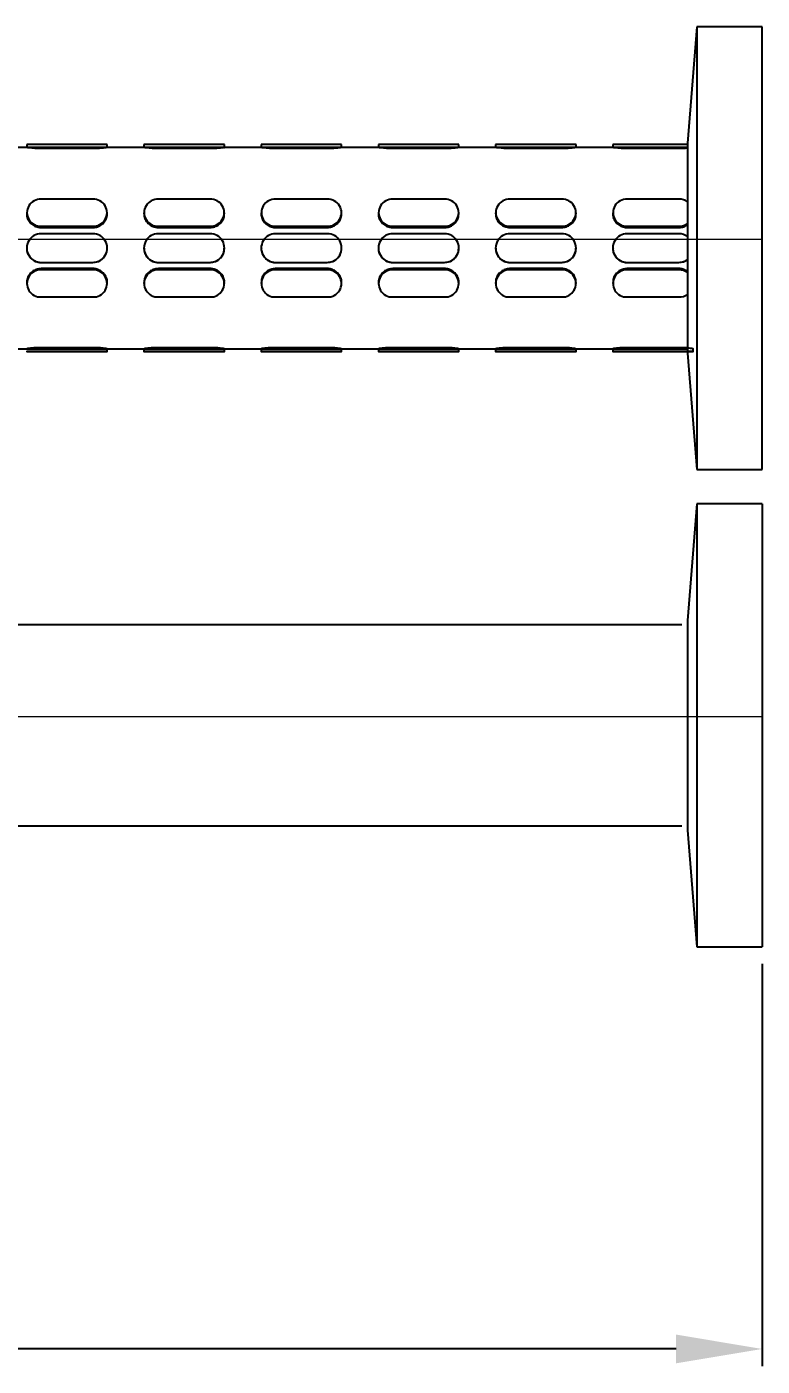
# Model space of a CAD drawing. Extents: x -1084 to 1049, y -151 to 450.
# Drawn here: x -842.1 to -799.4, y 372.2 to 449.8 of the extents above; entities that cross this region are included whole.
import ezdxf

# ---------------------------------------------------------------- set-up
doc = ezdxf.new("R2010")
doc.units = 0
doc.header["$LTSCALE"] = 23.1
doc.header["$MEASUREMENT"] = 0
doc.linetypes.add('CENTERX2', pattern=[20.32, 12.7, -2.54, 2.54, -2.54])
doc.layers.get('0').update_dxf_attribs({"linetype": 'CONTINUOUS'})
doc.layers.get('Defpoints').update_dxf_attribs({"linetype": 'CONTINUOUS'})
doc.layers.add('中心线层', color=1, linetype='CENTERX2', lineweight=25)
doc.dimstyles.get("Standard").update_dxf_attribs({"dimtxt": 2.5, "dimasz": 0.18, "dimexe": 0.18, "dimexo": 0.0625, "dimgap": 0.09, "dimtad": 0, "dimtih": 1, "dimtoh": 1, "dimdec": 4, "dimzin": 0, "dimdsep": 46, "dimtxsty": 'Standard', "dimcen": 0.09, "dimadec": 0, "dimazin": 0, "dimtp": 0.001, "dimtm": 0.001, "dimtfac": 0.6, "dimtdec": 4, "dimtofl": 0, "dimtmove": 0, "dimatfit": 0, "dimfxl": 0, "dimtolj": 1, "dimtzin": 0, "dimarcsym": 0})

# ---------------------------------------------------------------- blocks, each defined once
blk = doc.blocks.new('*D31')
at = {"color": 0, "lineweight": -2}
for p, q in [((-799.447, 395.521), (-799.447, 372.2)), ((-982.762, 389.022), (-982.762, 372.2)), ((-804.447, 373.2), (-977.762, 373.2))]:
    blk.add_line(p, q, dxfattribs=at)
at = {"color": 0}
for points in [[(-977.762, 374.034), (-977.762, 372.367), (-982.762, 373.2)], [(-804.447, 372.367), (-804.447, 374.034), (-799.447, 373.2)]]:
    blk.add_solid(points, dxfattribs=at)
at = {"layer": 'Defpoints', "color": 0}
for p in [(-799.447, 396.521), (-982.762, 390.022), (-982.762, 373.2)]:
    blk.add_point(p, dxfattribs=at)
at = {"color": 0, "insert": (-891.105, 375.789), "char_height": 5, "attachment_point": 5}
blk.add_mtext('\\A1;550', dxfattribs=at)

msp = doc.modelspace()

# ---------------------------------------------------------------- linework, layer by layer
at = {"color": 7, "linetype": 'Continuous', "lineweight": 25}
for p, q in [((-803.24197, 449.84922), (-803.7802, 443.0999)), ((-799.4473, 449.84922), (-803.24197, 449.84922)), ((-803.24197, 449.84922), (-803.24197, 424.18512)), ((-803.7802, 442.84992), (-844.25305, 442.84992)), ((-842.1097, 443.01657), (-842.1097, 442.84845)), ((-838.27675, 443.01707), (-841.27645, 443.01707)), ((-838.27675, 442.7906), (-841.27645, 442.7906)), ((-837.4435, 442.84845), (-837.4435, 443.01657)), ((-835.31038, 443.01657), (-835.31038, 442.84845)), ((-831.47743, 443.01707), (-834.47713, 443.01707)), ((-831.47743, 442.7906), (-834.47713, 442.7906)), ((-830.64418, 442.84845), (-830.64418, 443.01657)), ((-828.51106, 443.01657), (-828.51106, 442.84845)), ((-824.67811, 443.01707), (-827.67781, 443.01707)), ((-824.67811, 442.7906), (-827.67781, 442.7906)), ((-823.84486, 442.84845), (-823.84486, 443.01657)), ((-821.71174, 443.01657), (-821.71174, 442.84845)), ((-817.87879, 443.01707), (-820.87849, 443.01707)), ((-817.87879, 442.7906), (-820.87849, 442.7906)), ((-817.04554, 442.84845), (-817.04554, 443.01657)), ((-814.91242, 443.01657), (-814.91242, 442.84845)), ((-811.07947, 443.01707), (-814.07917, 443.01707)), ((-811.07947, 442.7906), (-814.07917, 442.7906)), ((-810.24622, 442.84845), (-810.24622, 443.01657)), ((-808.1131, 443.01657), (-808.1131, 442.84845)), ((-804.28015, 443.01707), (-807.27985, 443.01707)), ((-804.28015, 442.7906), (-807.27985, 442.7906)), ((-803.7802, 443.0999), (-803.7802, 430.93445)), ((-838.27675, 439.85531), (-841.27645, 439.85531)), ((-831.47743, 439.85531), (-834.47713, 439.85531)), ((-824.67811, 439.85531), (-827.67781, 439.85531)), ((-817.87879, 439.85531), (-820.87849, 439.85531)), ((-811.07947, 439.85531), (-814.07917, 439.85531)), ((-804.28015, 439.85531), (-807.27985, 439.85531)), ((-842.1097, 439.07248), (-842.1097, 439.01488)), ((-837.4435, 439.01488), (-837.4435, 439.07248)), ((-835.31038, 439.07248), (-835.31038, 439.01488)), ((-830.64418, 439.01488), (-830.64418, 439.07248)), ((-828.51106, 439.07248), (-828.51106, 439.01488)), ((-823.84486, 439.01488), (-823.84486, 439.07248)), ((-821.71174, 439.07248), (-821.71174, 439.01488)), ((-817.04554, 439.01488), (-817.04554, 439.07248)), ((-814.91242, 439.07248), (-814.91242, 439.01488)), ((-810.24622, 439.01488), (-810.24622, 439.07248)), ((-808.1131, 439.07248), (-808.1131, 439.01488)), ((-841.27645, 438.28965), (-838.27675, 438.28965)), ((-841.27645, 438.21206), (-838.27675, 438.21206)), ((-834.47713, 438.28965), (-831.47743, 438.28965)), ((-834.47713, 438.21206), (-831.47743, 438.21206)), ((-827.67781, 438.28965), (-824.67811, 438.28965)), ((-827.67781, 438.21206), (-824.67811, 438.21206)), ((-820.87849, 438.28965), (-817.87879, 438.28965)), ((-820.87849, 438.21206), (-817.87879, 438.21206)), ((-814.07917, 438.28965), (-811.07947, 438.28965)), ((-814.07917, 438.21206), (-811.07947, 438.21206)), ((-807.27985, 438.28965), (-804.28015, 438.28965)), ((-807.27985, 438.21206), (-804.28015, 438.21206)), ((-838.27675, 437.85403), (-841.27645, 437.85403)), ((-831.47743, 437.85403), (-834.47713, 437.85403)), ((-824.67811, 437.85403), (-827.67781, 437.85403)), ((-817.87879, 437.85403), (-820.87849, 437.85403)), ((-811.07947, 437.85403), (-814.07917, 437.85403)), ((-804.28015, 437.85403), (-807.27985, 437.85403)), ((-842.1097, 437.02078), (-842.1097, 437.02068)), ((-837.4435, 437.02068), (-837.4435, 437.02078)), ((-835.31038, 437.02078), (-835.31038, 437.02068)), ((-830.64418, 437.02068), (-830.64418, 437.02078)), ((-828.51106, 437.02078), (-828.51106, 437.02068)), ((-823.84486, 437.02068), (-823.84486, 437.02078)), ((-821.71174, 437.02078), (-821.71174, 437.02068)), ((-817.04554, 437.02068), (-817.04554, 437.02078)), ((-814.91242, 437.02078), (-814.91242, 437.02068)), ((-810.24622, 437.02068), (-810.24622, 437.02078)), ((-808.1131, 437.02078), (-808.1131, 437.02068)), ((-841.27645, 436.18753), (-838.27675, 436.18753)), ((-841.27645, 436.1874), (-838.27675, 436.1874)), ((-838.27675, 435.82915), (-841.27645, 435.82915)), ((-838.27675, 435.75182), (-841.27645, 435.75182)), ((-834.47713, 436.18753), (-831.47743, 436.18753)), ((-834.47713, 436.1874), (-831.47743, 436.1874)), ((-831.47743, 435.82915), (-834.47713, 435.82915)), ((-831.47743, 435.75182), (-834.47713, 435.75182)), ((-827.67781, 436.18753), (-824.67811, 436.18753)), ((-827.67781, 436.1874), (-824.67811, 436.1874)), ((-824.67811, 435.82915), (-827.67781, 435.82915)), ((-824.67811, 435.75182), (-827.67781, 435.75182)), ((-820.87849, 436.18753), (-817.87879, 436.18753)), ((-820.87849, 436.1874), (-817.87879, 436.1874)), ((-817.87879, 435.82915), (-820.87849, 435.82915)), ((-817.87879, 435.75182), (-820.87849, 435.75182)), ((-814.07917, 436.18753), (-811.07947, 436.18753)), ((-814.07917, 436.1874), (-811.07947, 436.1874)), ((-811.07947, 435.82915), (-814.07917, 435.82915)), ((-811.07947, 435.75182), (-814.07917, 435.75182)), ((-807.27985, 436.18753), (-804.28015, 436.18753)), ((-807.27985, 436.1874), (-804.28015, 436.1874)), ((-804.28015, 435.82915), (-807.27985, 435.82915)), ((-804.28015, 435.75182), (-807.27985, 435.75182)), ((-842.1097, 435.02605), (-842.1097, 434.96865)), ((-837.4435, 434.96865), (-837.4435, 435.02605)), ((-835.31038, 435.02605), (-835.31038, 434.96865)), ((-830.64418, 434.96865), (-830.64418, 435.02605)), ((-828.51106, 435.02605), (-828.51106, 434.96865)), ((-823.84486, 434.96865), (-823.84486, 435.02605)), ((-821.71174, 435.02605), (-821.71174, 434.96865)), ((-817.04554, 434.96865), (-817.04554, 435.02605)), ((-814.91242, 435.02605), (-814.91242, 434.96865)), ((-810.24622, 434.96865), (-810.24622, 435.02605)), ((-808.1131, 435.02605), (-808.1131, 434.96865)), ((-841.27645, 434.18548), (-838.27675, 434.18548)), ((-834.47713, 434.18548), (-831.47743, 434.18548)), ((-827.67781, 434.18548), (-824.67811, 434.18548)), ((-820.87849, 434.18548), (-817.87879, 434.18548)), ((-814.07917, 434.18548), (-811.07947, 434.18548)), ((-807.27985, 434.18548), (-804.28015, 434.18548)), ((-844.25345, 431.18442), (-803.7802, 431.18442)), ((-838.27675, 431.24475), (-841.27645, 431.24475)), ((-838.27675, 431.01828), (-841.27645, 431.01828)), ((-841.27645, 431.01727), (-838.27675, 431.01727)), ((-837.4435, 431.01777), (-837.4435, 431.1859)), ((-835.31038, 431.1859), (-835.31038, 431.01777)), ((-831.47743, 431.24475), (-834.47713, 431.24475)), ((-831.47743, 431.01828), (-834.47713, 431.01828)), ((-834.47713, 431.01727), (-831.47743, 431.01727)), ((-830.64418, 431.01777), (-830.64418, 431.1859)), ((-828.51106, 431.1859), (-828.51106, 431.01777)), ((-824.67811, 431.24475), (-827.67781, 431.24475)), ((-824.67811, 431.01828), (-827.67781, 431.01828)), ((-827.67781, 431.01727), (-824.67811, 431.01727)), ((-823.84486, 431.01777), (-823.84486, 431.1859)), ((-821.71174, 431.1859), (-821.71174, 431.01777)), ((-817.87879, 431.24475), (-820.87849, 431.24475)), ((-817.87879, 431.01828), (-820.87849, 431.01828)), ((-820.87849, 431.01727), (-817.87879, 431.01727)), ((-817.04554, 431.01777), (-817.04554, 431.1859)), ((-814.91242, 431.1859), (-814.91242, 431.01777)), ((-811.07947, 431.24475), (-814.07917, 431.24475)), ((-811.07947, 431.01828), (-814.07917, 431.01828)), ((-814.07917, 431.01727), (-811.07947, 431.01727)), ((-810.24622, 431.01777), (-810.24622, 431.1859)), ((-808.1131, 431.1859), (-808.1131, 431.01777)), ((-804.28015, 431.24475), (-807.27985, 431.24475)), ((-804.28015, 431.01828), (-807.27985, 431.01828)), ((-807.27985, 431.01727), (-804.28015, 431.01727)), ((-803.4469, 431.01777), (-803.4469, 431.1859)), ((-803.7802, 430.93445), (-803.24197, 424.18512)), ((-803.24197, 424.18512), (-799.4473, 424.18512)), ((-803.24197, 422.18532), (-803.7802, 415.436)), ((-799.4473, 422.18532), (-803.24197, 422.18532)), ((-803.24197, 422.18532), (-803.24197, 396.52122)), ((-799.4473, 422.18532), (-799.4473, 396.52122)), ((-803.7802, 415.436), (-803.7802, 403.27055)), ((-804.1135, 415.18602), (-969.097, 415.18602)), ((-969.097, 403.52052), (-804.1135, 403.52052)), ((-803.7802, 403.27055), (-803.24197, 396.52122)), ((-803.24197, 396.52122), (-799.4473, 396.52122))]:
    msp.add_line(p, q, dxfattribs=at)
msp.add_line((-799.4473, 424.18512), (-799.4473, 449.84922))
at = {"color": 7, "linetype": 'Continuous', "lineweight": 25, "flags": 128}
for points in [[(-841.27645, 431.01828), (-841.59532, 431.01824), (-841.86565, 431.01813), (-842.04627, 431.01797), (-842.1097, 431.01777), (-842.04627, 431.01758), (-841.86565, 431.01742), (-841.59532, 431.01731), (-841.27645, 431.01727)], [(-838.27675, 431.01727), (-837.95788, 431.01731), (-837.68756, 431.01742), (-837.50693, 431.01758), (-837.4435, 431.01777), (-837.50693, 431.01797), (-837.68756, 431.01813), (-837.95788, 431.01824), (-838.27675, 431.01828)], [(-834.47713, 431.01828), (-834.796, 431.01824), (-835.06633, 431.01813), (-835.24695, 431.01797), (-835.31038, 431.01777), (-835.24695, 431.01758), (-835.06633, 431.01742), (-834.796, 431.01731), (-834.47713, 431.01727)], [(-831.47743, 431.01727), (-831.15856, 431.01731), (-830.88824, 431.01742), (-830.70761, 431.01758), (-830.64418, 431.01777), (-830.70761, 431.01797), (-830.88824, 431.01813), (-831.15856, 431.01824), (-831.47743, 431.01828)], [(-827.67781, 431.01828), (-827.99668, 431.01824), (-828.26701, 431.01813), (-828.44763, 431.01797), (-828.51106, 431.01777), (-828.44763, 431.01758), (-828.26701, 431.01742), (-827.99668, 431.01731), (-827.67781, 431.01727)], [(-824.67811, 431.01727), (-824.35924, 431.01731), (-824.08892, 431.01742), (-823.90829, 431.01758), (-823.84486, 431.01777), (-823.90829, 431.01797), (-824.08892, 431.01813), (-824.35924, 431.01824), (-824.67811, 431.01828)], [(-820.87849, 431.01828), (-821.19736, 431.01824), (-821.46769, 431.01813), (-821.64831, 431.01797), (-821.71174, 431.01777), (-821.64831, 431.01758), (-821.46769, 431.01742), (-821.19736, 431.01731), (-820.87849, 431.01727)], [(-817.87879, 431.01727), (-817.55992, 431.01731), (-817.2896, 431.01742), (-817.10897, 431.01758), (-817.04554, 431.01777), (-817.10897, 431.01797), (-817.2896, 431.01813), (-817.55992, 431.01824), (-817.87879, 431.01828)], [(-814.07917, 431.01828), (-814.39804, 431.01824), (-814.66837, 431.01813), (-814.84899, 431.01797), (-814.91242, 431.01777), (-814.84899, 431.01758), (-814.66837, 431.01742), (-814.39804, 431.01731), (-814.07917, 431.01727)], [(-811.07947, 431.01727), (-810.7606, 431.01731), (-810.49028, 431.01742), (-810.30965, 431.01758), (-810.24622, 431.01777), (-810.30965, 431.01797), (-810.49028, 431.01813), (-810.7606, 431.01824), (-811.07947, 431.01828)], [(-807.27985, 431.01828), (-807.59872, 431.01824), (-807.86905, 431.01813), (-808.04967, 431.01797), (-808.1131, 431.01777), (-808.04967, 431.01758), (-807.86905, 431.01742), (-807.59872, 431.01731), (-807.27985, 431.01727)], [(-804.28015, 431.01727), (-803.96128, 431.01731), (-803.69096, 431.01742), (-803.51033, 431.01758), (-803.4469, 431.01777), (-803.51033, 431.01797), (-803.69096, 431.01813), (-803.96128, 431.01824), (-804.28015, 431.01828)]]:
    msp.add_lwpolyline(points, dxfattribs=at)
at = {"color": 7, "linetype": 'Continuous', "lineweight": 25}
for centre, radius, start, end in [((-841.48476, 96.61845), 346.39868, 89.9655443, 90.1033673), ((-838.06844, 96.61845), 346.39868, 89.8966327, 90.0344557), ((-834.68544, 96.61845), 346.39868, 89.9655443, 90.1033673), ((-831.26912, 96.61845), 346.39868, 89.8966327, 90.0344557), ((-827.88612, 96.61845), 346.39868, 89.9655443, 90.1033673), ((-824.4698, 96.61845), 346.39868, 89.8966327, 90.0344557), ((-821.0868, 96.61845), 346.39868, 89.9655443, 90.1033673), ((-817.67048, 96.61845), 346.39868, 89.8966327, 90.0344557), ((-814.28748, 96.61845), 346.39868, 89.9655443, 90.1033673), ((-810.87116, 96.61845), 346.39868, 89.8966327, 90.0344557), ((-807.48816, 96.61845), 346.39868, 89.9655443, 90.1033673), ((-804.07184, 96.61845), 346.39868, 89.9517619, 90.0344557), ((-841.3158, 439.07248), 0.78382, 87.1224149, 272.8775851), ((-838.2374, 439.07248), 0.78382, 267.1224149, 92.8775851), ((-834.51648, 439.07248), 0.78382, 87.1224149, 272.8775851), ((-831.43808, 439.07248), 0.78382, 267.1224149, 92.8775851), ((-827.71716, 439.07248), 0.78382, 87.1224149, 272.8775851), ((-824.63876, 439.07248), 0.78382, 267.1224149, 92.8775851), ((-820.91784, 439.07248), 0.78382, 87.1224149, 272.8775851), ((-817.83944, 439.07248), 0.78382, 267.1224149, 92.8775851), ((-814.11852, 439.07248), 0.78382, 87.1224149, 272.8775851), ((-811.04012, 439.07248), 0.78382, 267.1224149, 92.8775851), ((-807.3192, 439.07248), 0.78382, 87.1224149, 272.8775851), ((-804.2408, 439.07248), 0.78382, 54.0103532, 92.8775851), ((-804.2408, 439.07248), 0.78382, 267.1224149, 305.9896468), ((-841.27645, 437.02078), 0.83325, 89.9999917, 270.0000083), ((-838.27675, 437.02078), 0.83325, 269.9999917, 90.0000083), ((-834.47713, 437.02078), 0.83325, 89.9999917, 270.0000083), ((-831.47743, 437.02078), 0.83325, 269.9999917, 90.0000083), ((-827.67781, 437.02078), 0.83325, 89.9999917, 270.0000083), ((-824.67811, 437.02078), 0.83325, 269.9999917, 90.0000083), ((-820.87849, 437.02078), 0.83325, 89.9999917, 270.0000083), ((-817.87879, 437.02078), 0.83325, 269.9999917, 90.0000083), ((-814.07917, 437.02078), 0.83325, 89.9999917, 270.0000083), ((-811.07947, 437.02078), 0.83325, 269.9999917, 90.0000083), ((-807.27985, 437.02078), 0.83325, 89.9999917, 270.0000083), ((-804.28015, 437.02078), 0.83325, 53.130105, 90.0000083), ((-841.31554, 434.96865), 0.78415, 87.1425876, 272.8574124), ((-838.23766, 434.96865), 0.78415, 267.1425876, 92.8574124), ((-834.51622, 434.96865), 0.78415, 87.1425876, 272.8574124), ((-831.43834, 434.96865), 0.78415, 267.1425876, 92.8574124), ((-827.7169, 434.96865), 0.78415, 87.1425876, 272.8574124), ((-824.63902, 434.96865), 0.78415, 267.1425876, 92.8574124), ((-820.91758, 434.96865), 0.78415, 87.1425876, 272.8574124), ((-817.8397, 434.96865), 0.78415, 267.1425876, 92.8574124), ((-814.11826, 434.96865), 0.78415, 87.1425876, 272.8574124), ((-811.04038, 434.96865), 0.78415, 267.1425876, 92.8574124), ((-807.31894, 434.96865), 0.78415, 87.1425876, 272.8574124), ((-804.28015, 437.02078), 0.83325, 269.9999917, 306.869895), ((-804.24106, 434.96865), 0.78415, 54.0044244, 92.8574124), ((-804.24106, 434.96865), 0.78415, 267.1425876, 305.9955756)]:
    msp.add_arc(centre, radius, start, end, dxfattribs=at)
for points, knots in [([(-841.27645, 442.7906), (-841.36956, 442.79194), (-841.55576, 442.79462), (-841.80485, 442.81343), (-841.99196, 442.83382), (-842.09897, 442.84851), (-842.09904, 442.84844), (-842.09907, 442.84842)], [0, 0, 0, 0, 0.213920332, 0.42778752, 0.643031388, 0.859193559, 1, 1, 1, 1]), ([(-837.45373, 442.84848), (-837.45097, 442.84888), (-837.4396, 442.85056), (-837.51488, 442.83995), (-837.67244, 442.82091), (-837.90482, 442.80067), (-838.11919, 442.7914), (-838.24477, 442.79076), (-838.27675, 442.7906)], [0, 0, 0, 0, 0.068404622, 0.281336071, 0.49502032, 0.710604943, 0.926310452, 1, 1, 1, 1]), ([(-834.47713, 442.7906), (-834.57024, 442.79194), (-834.75644, 442.79462), (-835.00553, 442.81343), (-835.19264, 442.83382), (-835.29965, 442.84851), (-835.29972, 442.84844), (-835.29975, 442.84842)], [0, 0, 0, 0, 0.213920332, 0.42778752, 0.643031388, 0.859193559, 1, 1, 1, 1]), ([(-830.65441, 442.84848), (-830.65165, 442.84888), (-830.64028, 442.85056), (-830.71556, 442.83995), (-830.87312, 442.82091), (-831.1055, 442.80067), (-831.31987, 442.7914), (-831.44545, 442.79076), (-831.47743, 442.7906)], [0, 0, 0, 0, 0.068404622, 0.281336071, 0.49502032, 0.710604943, 0.926310452, 1, 1, 1, 1]), ([(-827.67781, 442.7906), (-827.77092, 442.79194), (-827.95712, 442.79462), (-828.20621, 442.81343), (-828.39332, 442.83382), (-828.50033, 442.84851), (-828.5004, 442.84844), (-828.50043, 442.84842)], [0, 0, 0, 0, 0.213920332, 0.42778752, 0.643031388, 0.859193559, 1, 1, 1, 1]), ([(-823.85509, 442.84848), (-823.85233, 442.84888), (-823.84096, 442.85056), (-823.91624, 442.83995), (-824.0738, 442.82091), (-824.30618, 442.80067), (-824.52055, 442.7914), (-824.64613, 442.79076), (-824.67811, 442.7906)], [0, 0, 0, 0, 0.068404622, 0.281336071, 0.49502032, 0.710604943, 0.926310452, 1, 1, 1, 1]), ([(-820.87849, 442.7906), (-820.9716, 442.79194), (-821.1578, 442.79462), (-821.40689, 442.81343), (-821.594, 442.83382), (-821.70101, 442.84851), (-821.70108, 442.84844), (-821.70111, 442.84842)], [0, 0, 0, 0, 0.213920332, 0.42778752, 0.643031388, 0.859193559, 1, 1, 1, 1]), ([(-817.05577, 442.84848), (-817.05301, 442.84888), (-817.04164, 442.85056), (-817.11692, 442.83995), (-817.27448, 442.82091), (-817.50686, 442.80067), (-817.72123, 442.7914), (-817.84681, 442.79076), (-817.87879, 442.7906)], [0, 0, 0, 0, 0.068404622, 0.281336071, 0.49502032, 0.710604943, 0.926310452, 1, 1, 1, 1]), ([(-814.07917, 442.7906), (-814.17228, 442.79194), (-814.35848, 442.79462), (-814.60757, 442.81343), (-814.79468, 442.83382), (-814.90169, 442.84851), (-814.90176, 442.84844), (-814.90179, 442.84842)], [0, 0, 0, 0, 0.213920332, 0.42778752, 0.643031388, 0.859193559, 1, 1, 1, 1]), ([(-810.25645, 442.84848), (-810.25369, 442.84888), (-810.24232, 442.85056), (-810.3176, 442.83995), (-810.47516, 442.82091), (-810.70754, 442.80067), (-810.92191, 442.7914), (-811.04749, 442.79076), (-811.07947, 442.7906)], [0, 0, 0, 0, 0.068404622, 0.281336071, 0.49502032, 0.710604943, 0.926310452, 1, 1, 1, 1]), ([(-807.27985, 442.7906), (-807.37296, 442.79194), (-807.55916, 442.79462), (-807.80825, 442.81343), (-807.99536, 442.83382), (-808.10237, 442.84851), (-808.10244, 442.84844), (-808.10247, 442.84842)], [0, 0, 0, 0, 0.213920332, 0.42778752, 0.643031388, 0.859193559, 1, 1, 1, 1]), ([(-803.7802, 442.81215), (-803.82234, 442.80854), (-803.94838, 442.79894), (-804.12259, 442.7914), (-804.24817, 442.79076), (-804.28015, 442.7906)], [0.58962791, 0.58962791, 0.58962791, 0.58962791, 0.710604943, 0.926310452, 1, 1, 1, 1]), ([(-842.09931, 439.01432), (-842.10219, 438.98567), (-842.11375, 438.87064), (-842.0384, 438.6681), (-841.88074, 438.44384), (-841.64839, 438.2817), (-841.43401, 438.21758), (-841.30843, 438.21318), (-841.27645, 438.21206)], [0, 0, 0, 0, 0.07049632, 0.28294968, 0.49615414, 0.71125472, 0.92647591, 1, 1, 1, 1]), ([(-838.27675, 438.21206), (-838.18364, 438.22109), (-837.99744, 438.23914), (-837.74837, 438.379), (-837.56118, 438.58327), (-837.45385, 438.80866), (-837.45388, 438.95639), (-837.4539, 439.01544)], [0, 0, 0, 0, 0.21324843, 0.42644388, 0.64101168, 0.85649491, 1, 1, 1, 1]), ([(-835.29999, 439.01432), (-835.30287, 438.98567), (-835.31443, 438.87064), (-835.23908, 438.6681), (-835.08142, 438.44384), (-834.84907, 438.2817), (-834.63469, 438.21758), (-834.50911, 438.21318), (-834.47713, 438.21206)], [0, 0, 0, 0, 0.07049632, 0.28294968, 0.49615414, 0.71125472, 0.92647591, 1, 1, 1, 1]), ([(-831.47743, 438.21206), (-831.38432, 438.22109), (-831.19812, 438.23914), (-830.94905, 438.379), (-830.76186, 438.58327), (-830.65453, 438.80866), (-830.65456, 438.95639), (-830.65458, 439.01544)], [0, 0, 0, 0, 0.21324843, 0.42644388, 0.64101168, 0.85649491, 1, 1, 1, 1]), ([(-828.50067, 439.01432), (-828.50355, 438.98567), (-828.51511, 438.87064), (-828.43976, 438.6681), (-828.2821, 438.44384), (-828.04975, 438.2817), (-827.83537, 438.21758), (-827.70979, 438.21318), (-827.67781, 438.21206)], [0, 0, 0, 0, 0.07049632, 0.28294968, 0.49615414, 0.71125472, 0.92647591, 1, 1, 1, 1]), ([(-824.67811, 438.21206), (-824.585, 438.22109), (-824.3988, 438.23914), (-824.14973, 438.379), (-823.96254, 438.58327), (-823.85521, 438.80866), (-823.85524, 438.95639), (-823.85526, 439.01544)], [0, 0, 0, 0, 0.21324843, 0.42644388, 0.64101168, 0.85649491, 1, 1, 1, 1]), ([(-821.70135, 439.01432), (-821.70423, 438.98567), (-821.71579, 438.87064), (-821.64044, 438.6681), (-821.48278, 438.44384), (-821.25043, 438.2817), (-821.03605, 438.21758), (-820.91047, 438.21318), (-820.87849, 438.21206)], [0, 0, 0, 0, 0.07049632, 0.28294968, 0.49615414, 0.71125472, 0.92647591, 1, 1, 1, 1]), ([(-817.87879, 438.21206), (-817.78568, 438.22109), (-817.59948, 438.23914), (-817.35041, 438.379), (-817.16322, 438.58327), (-817.05589, 438.80866), (-817.05592, 438.95639), (-817.05594, 439.01544)], [0, 0, 0, 0, 0.21324843, 0.42644388, 0.64101168, 0.85649491, 1, 1, 1, 1]), ([(-814.90203, 439.01432), (-814.90491, 438.98567), (-814.91647, 438.87064), (-814.84112, 438.6681), (-814.68346, 438.44384), (-814.45111, 438.2817), (-814.23673, 438.21758), (-814.11115, 438.21318), (-814.07917, 438.21206)], [0, 0, 0, 0, 0.07049632, 0.28294968, 0.49615414, 0.71125472, 0.92647591, 1, 1, 1, 1]), ([(-811.07947, 438.21206), (-810.98636, 438.22109), (-810.80016, 438.23914), (-810.55109, 438.379), (-810.3639, 438.58327), (-810.25657, 438.80866), (-810.2566, 438.95639), (-810.25662, 439.01544)], [0, 0, 0, 0, 0.21324843, 0.42644388, 0.64101168, 0.85649491, 1, 1, 1, 1]), ([(-808.10271, 439.01432), (-808.10559, 438.98567), (-808.11715, 438.87064), (-808.0418, 438.6681), (-807.88414, 438.44384), (-807.65179, 438.2817), (-807.43741, 438.21758), (-807.31183, 438.21318), (-807.27985, 438.21206)], [0, 0, 0, 0, 0.07049632, 0.28294968, 0.49615414, 0.71125472, 0.92647591, 1, 1, 1, 1]), ([(-804.28015, 438.21206), (-804.18704, 438.22109), (-804.00826, 438.23842), (-803.84838, 438.32489), (-803.7802, 438.37581)], [0, 0, 0, 0, 0.213248427, 0.409440025, 0.409440025, 0.409440025, 0.409440025]), ([(-842.09931, 437.02009), (-842.10219, 436.98943), (-842.11375, 436.86641), (-842.0384, 436.65473), (-841.88074, 436.42301), (-841.64839, 436.25784), (-841.43401, 436.19298), (-841.30843, 436.18853), (-841.27645, 436.1874)], [0, 0, 0, 0, 0.07049632, 0.28294968, 0.49615414, 0.71125472, 0.92647591, 1, 1, 1, 1]), ([(-838.27675, 436.1874), (-838.18364, 436.19651), (-837.99744, 436.21475), (-837.74837, 436.35674), (-837.56118, 436.56668), (-837.45385, 436.80118), (-837.45388, 436.95842), (-837.4539, 437.02128)], [0, 0, 0, 0, 0.21324843, 0.42644388, 0.64101168, 0.85649491, 1, 1, 1, 1]), ([(-835.29999, 437.02009), (-835.30287, 436.98943), (-835.31443, 436.86641), (-835.23908, 436.65473), (-835.08142, 436.42301), (-834.84907, 436.25784), (-834.63469, 436.19298), (-834.50911, 436.18853), (-834.47713, 436.1874)], [0, 0, 0, 0, 0.07049632, 0.28294968, 0.49615414, 0.71125472, 0.92647591, 1, 1, 1, 1]), ([(-831.47743, 436.1874), (-831.38432, 436.19651), (-831.19812, 436.21475), (-830.94905, 436.35674), (-830.76186, 436.56668), (-830.65453, 436.80118), (-830.65456, 436.95842), (-830.65458, 437.02128)], [0, 0, 0, 0, 0.21324843, 0.42644388, 0.64101168, 0.85649491, 1, 1, 1, 1]), ([(-828.50067, 437.02009), (-828.50355, 436.98943), (-828.51511, 436.86641), (-828.43976, 436.65473), (-828.2821, 436.42301), (-828.04975, 436.25784), (-827.83537, 436.19298), (-827.70979, 436.18853), (-827.67781, 436.1874)], [0, 0, 0, 0, 0.07049632, 0.28294968, 0.49615414, 0.71125472, 0.92647591, 1, 1, 1, 1]), ([(-824.67811, 436.1874), (-824.585, 436.19651), (-824.3988, 436.21475), (-824.14973, 436.35674), (-823.96254, 436.56668), (-823.85521, 436.80118), (-823.85524, 436.95842), (-823.85526, 437.02128)], [0, 0, 0, 0, 0.21324843, 0.42644388, 0.64101168, 0.85649491, 1, 1, 1, 1]), ([(-821.70135, 437.02009), (-821.70423, 436.98943), (-821.71579, 436.86641), (-821.64044, 436.65473), (-821.48278, 436.42301), (-821.25043, 436.25784), (-821.03605, 436.19298), (-820.91047, 436.18853), (-820.87849, 436.1874)], [0, 0, 0, 0, 0.07049632, 0.28294968, 0.49615414, 0.71125472, 0.92647591, 1, 1, 1, 1]), ([(-817.87879, 436.1874), (-817.78568, 436.19651), (-817.59948, 436.21475), (-817.35041, 436.35674), (-817.16322, 436.56668), (-817.05589, 436.80118), (-817.05592, 436.95842), (-817.05594, 437.02128)], [0, 0, 0, 0, 0.21324843, 0.42644388, 0.64101168, 0.85649491, 1, 1, 1, 1]), ([(-814.90203, 437.02009), (-814.90491, 436.98943), (-814.91647, 436.86641), (-814.84112, 436.65473), (-814.68346, 436.42301), (-814.45111, 436.25784), (-814.23673, 436.19298), (-814.11115, 436.18853), (-814.07917, 436.1874)], [0, 0, 0, 0, 0.07049632, 0.28294968, 0.49615414, 0.71125472, 0.92647591, 1, 1, 1, 1]), ([(-811.07947, 436.1874), (-810.98636, 436.19651), (-810.80016, 436.21475), (-810.55109, 436.35674), (-810.3639, 436.56668), (-810.25657, 436.80118), (-810.2566, 436.95842), (-810.25662, 437.02128)], [0, 0, 0, 0, 0.21324843, 0.42644388, 0.64101168, 0.85649491, 1, 1, 1, 1]), ([(-808.10271, 437.02009), (-808.10559, 436.98943), (-808.11715, 436.86641), (-808.0418, 436.65473), (-807.88414, 436.42301), (-807.65179, 436.25784), (-807.43741, 436.19298), (-807.31183, 436.18853), (-807.27985, 436.1874)], [0, 0, 0, 0, 0.07049632, 0.28294968, 0.49615414, 0.71125472, 0.92647591, 1, 1, 1, 1]), ([(-841.27645, 435.82915), (-841.36956, 435.82012), (-841.55577, 435.80206), (-841.80484, 435.66217), (-841.99202, 435.45784), (-842.09936, 435.23237), (-842.09932, 435.08458), (-842.09931, 435.02549)], [0, 0, 0, 0, 0.21324843, 0.42644388, 0.64101168, 0.85649491, 1, 1, 1, 1]), ([(-837.4539, 435.02661), (-837.45102, 435.05528), (-837.43946, 435.17036), (-837.5148, 435.37298), (-837.67246, 435.59731), (-837.90482, 435.75949), (-838.11919, 435.82363), (-838.24477, 435.82803), (-838.27675, 435.82915)], [0, 0, 0, 0, 0.07049632, 0.28294968, 0.49615414, 0.71125472, 0.92647591, 1, 1, 1, 1]), ([(-834.47713, 435.82915), (-834.57024, 435.82012), (-834.75645, 435.80206), (-835.00552, 435.66217), (-835.1927, 435.45784), (-835.30004, 435.23237), (-835.3, 435.08458), (-835.29999, 435.02549)], [0, 0, 0, 0, 0.21324843, 0.42644388, 0.64101168, 0.85649491, 1, 1, 1, 1]), ([(-830.65458, 435.02661), (-830.6517, 435.05528), (-830.64014, 435.17036), (-830.71548, 435.37298), (-830.87314, 435.59731), (-831.1055, 435.75949), (-831.31987, 435.82363), (-831.44545, 435.82803), (-831.47743, 435.82915)], [0, 0, 0, 0, 0.07049632, 0.28294968, 0.49615414, 0.71125472, 0.92647591, 1, 1, 1, 1]), ([(-827.67781, 435.82915), (-827.77092, 435.82012), (-827.95713, 435.80206), (-828.2062, 435.66217), (-828.39338, 435.45784), (-828.50072, 435.23237), (-828.50068, 435.08458), (-828.50067, 435.02549)], [0, 0, 0, 0, 0.21324843, 0.42644388, 0.64101168, 0.85649491, 1, 1, 1, 1]), ([(-823.85526, 435.02661), (-823.85238, 435.05528), (-823.84082, 435.17036), (-823.91616, 435.37298), (-824.07382, 435.59731), (-824.30618, 435.75949), (-824.52055, 435.82363), (-824.64613, 435.82803), (-824.67811, 435.82915)], [0, 0, 0, 0, 0.07049632, 0.28294968, 0.49615414, 0.71125472, 0.92647591, 1, 1, 1, 1]), ([(-820.87849, 435.82915), (-820.9716, 435.82012), (-821.15781, 435.80206), (-821.40688, 435.66217), (-821.59406, 435.45784), (-821.7014, 435.23237), (-821.70136, 435.08458), (-821.70135, 435.02549)], [0, 0, 0, 0, 0.21324843, 0.42644388, 0.64101168, 0.85649491, 1, 1, 1, 1]), ([(-817.05594, 435.02661), (-817.05306, 435.05528), (-817.0415, 435.17036), (-817.11684, 435.37298), (-817.2745, 435.59731), (-817.50686, 435.75949), (-817.72123, 435.82363), (-817.84681, 435.82803), (-817.87879, 435.82915)], [0, 0, 0, 0, 0.07049632, 0.28294968, 0.49615414, 0.71125472, 0.92647591, 1, 1, 1, 1]), ([(-814.07917, 435.82915), (-814.17228, 435.82012), (-814.35849, 435.80206), (-814.60756, 435.66217), (-814.79474, 435.45784), (-814.90208, 435.23237), (-814.90204, 435.08458), (-814.90203, 435.02549)], [0, 0, 0, 0, 0.21324843, 0.42644388, 0.64101168, 0.85649491, 1, 1, 1, 1]), ([(-810.25662, 435.02661), (-810.25374, 435.05528), (-810.24218, 435.17036), (-810.31752, 435.37298), (-810.47518, 435.59731), (-810.70754, 435.75949), (-810.92191, 435.82363), (-811.04749, 435.82803), (-811.07947, 435.82915)], [0, 0, 0, 0, 0.07049632, 0.28294968, 0.49615414, 0.71125472, 0.92647591, 1, 1, 1, 1]), ([(-807.27985, 435.82915), (-807.37296, 435.82012), (-807.55917, 435.80206), (-807.80824, 435.66217), (-807.99542, 435.45784), (-808.10276, 435.23237), (-808.10272, 435.08458), (-808.10271, 435.02549)], [0, 0, 0, 0, 0.21324843, 0.42644388, 0.64101168, 0.85649491, 1, 1, 1, 1]), ([(-804.28015, 436.1874), (-804.18704, 436.19651), (-804.00826, 436.21402), (-803.84838, 436.3018), (-803.7802, 436.35383)], [0, 0, 0, 0, 0.213248427, 0.409440025, 0.409440025, 0.409440025, 0.409440025]), ([(-803.7802, 435.66519), (-803.82234, 435.69604), (-803.94838, 435.77151), (-804.12259, 435.82363), (-804.24817, 435.82803), (-804.28015, 435.82915)], [0.59054382, 0.59054382, 0.59054382, 0.59054382, 0.711254718, 0.926475906, 1, 1, 1, 1]), ([(-841.27645, 431.24475), (-841.36957, 431.2434), (-841.55577, 431.24069), (-841.80483, 431.22172), (-841.99206, 431.20105), (-842.09964, 431.18601), (-842.09952, 431.18591), (-842.09947, 431.18587)], [0, 0, 0, 0, 0.21277068, 0.42548851, 0.63957562, 0.85457609, 1, 1, 1, 1]), ([(-837.45413, 431.18593), (-837.45109, 431.18552), (-837.43925, 431.18392), (-837.5147, 431.19481), (-837.67249, 431.21417), (-837.90481, 431.23459), (-838.11919, 431.24394), (-838.24477, 431.24459), (-838.27675, 431.24475)], [0, 0, 0, 0, 0.0734066, 0.28519476, 0.49773169, 0.71215878, 0.92670611, 1, 1, 1, 1]), ([(-834.47713, 431.24475), (-834.57025, 431.2434), (-834.75645, 431.24069), (-835.00551, 431.22172), (-835.19274, 431.20105), (-835.30032, 431.18601), (-835.3002, 431.18591), (-835.30015, 431.18587)], [0, 0, 0, 0, 0.21277068, 0.42548851, 0.63957562, 0.85457609, 1, 1, 1, 1]), ([(-830.65481, 431.18593), (-830.65177, 431.18552), (-830.63993, 431.18392), (-830.71538, 431.19481), (-830.87317, 431.21417), (-831.10549, 431.23459), (-831.31987, 431.24394), (-831.44545, 431.24459), (-831.47743, 431.24475)], [0, 0, 0, 0, 0.0734066, 0.28519476, 0.49773169, 0.71215878, 0.92670611, 1, 1, 1, 1]), ([(-827.67781, 431.24475), (-827.77093, 431.2434), (-827.95713, 431.24069), (-828.20619, 431.22172), (-828.39342, 431.20105), (-828.501, 431.18601), (-828.50088, 431.18591), (-828.50083, 431.18587)], [0, 0, 0, 0, 0.21277068, 0.42548851, 0.63957562, 0.85457609, 1, 1, 1, 1]), ([(-823.85549, 431.18593), (-823.85245, 431.18552), (-823.84061, 431.18392), (-823.91606, 431.19481), (-824.07385, 431.21417), (-824.30617, 431.23459), (-824.52055, 431.24394), (-824.64613, 431.24459), (-824.67811, 431.24475)], [0, 0, 0, 0, 0.0734066, 0.28519476, 0.49773169, 0.71215878, 0.92670611, 1, 1, 1, 1]), ([(-820.87849, 431.24475), (-820.97161, 431.2434), (-821.15781, 431.24069), (-821.40687, 431.22172), (-821.5941, 431.20105), (-821.70168, 431.18601), (-821.70156, 431.18591), (-821.70151, 431.18587)], [0, 0, 0, 0, 0.21277068, 0.42548851, 0.63957562, 0.85457609, 1, 1, 1, 1]), ([(-817.05617, 431.18593), (-817.05313, 431.18552), (-817.04129, 431.18392), (-817.11674, 431.19481), (-817.27453, 431.21417), (-817.50685, 431.23459), (-817.72123, 431.24394), (-817.84681, 431.24459), (-817.87879, 431.24475)], [0, 0, 0, 0, 0.0734066, 0.28519476, 0.49773169, 0.71215878, 0.92670611, 1, 1, 1, 1]), ([(-814.07917, 431.24475), (-814.17229, 431.2434), (-814.35849, 431.24069), (-814.60755, 431.22172), (-814.79478, 431.20105), (-814.90236, 431.18601), (-814.90224, 431.18591), (-814.90219, 431.18587)], [0, 0, 0, 0, 0.21277068, 0.42548851, 0.63957562, 0.85457609, 1, 1, 1, 1]), ([(-810.25685, 431.18593), (-810.25381, 431.18552), (-810.24197, 431.18392), (-810.31742, 431.19481), (-810.47521, 431.21417), (-810.70753, 431.23459), (-810.92191, 431.24394), (-811.04749, 431.24459), (-811.07947, 431.24475)], [0, 0, 0, 0, 0.0734066, 0.28519476, 0.49773169, 0.71215878, 0.92670611, 1, 1, 1, 1]), ([(-807.27985, 431.24475), (-807.37297, 431.2434), (-807.55917, 431.24069), (-807.80823, 431.22172), (-807.99546, 431.20105), (-808.10304, 431.18601), (-808.10292, 431.18591), (-808.10287, 431.18587)], [0, 0, 0, 0, 0.21277068, 0.42548851, 0.63957562, 0.85457609, 1, 1, 1, 1]), ([(-803.45753, 431.18593), (-803.45449, 431.18552), (-803.44265, 431.18392), (-803.5181, 431.19481), (-803.67589, 431.21417), (-803.90821, 431.23459), (-804.12259, 431.24394), (-804.24817, 431.24459), (-804.28015, 431.24475)], [0, 0, 0, 0, 0.0734066, 0.28519476, 0.49773169, 0.71215878, 0.92670611, 1, 1, 1, 1])]:
    msp.add_open_spline(points, degree=3, knots=knots, dxfattribs=at)
at = {"layer": '中心线层', "linetype": 'CENTERX2', "lineweight": 18}
for p, q in [((-799.4473, 437.51712), (-1024.42485, 437.51712)), ((-799.4473, 409.85322), (-1022.34168, 409.85322))]:
    msp.add_line(p, q, dxfattribs=at)

# ---------------------------------------------------------------- dimensions: what is measured, and where the dimension line sits
dim = msp.add_linear_dim(base=(-982.7623, 373.20029), p1=(-799.4473, 396.52122), p2=(-982.7623, 390.02187), text='550', dimstyle='Standard', override={"dimtxt": 5, "dimasz": 5, "dimexe": 1, "dimexo": 1, "dimgap": 0.089, "dimtad": 1, "dimtih": 0, "dimtoh": 0, "dimlfac": 1, "dimcen": 3.78, "dimtp": 0, "dimtm": 0, "dimtfac": 1, "dimatfit": 3})
dim.commit()
dim.dimension.update_dxf_attribs({"geometry": '*D31', "text_midpoint": (-891.1048, 375.78929)})

doc.saveas('drawing.dxf')
